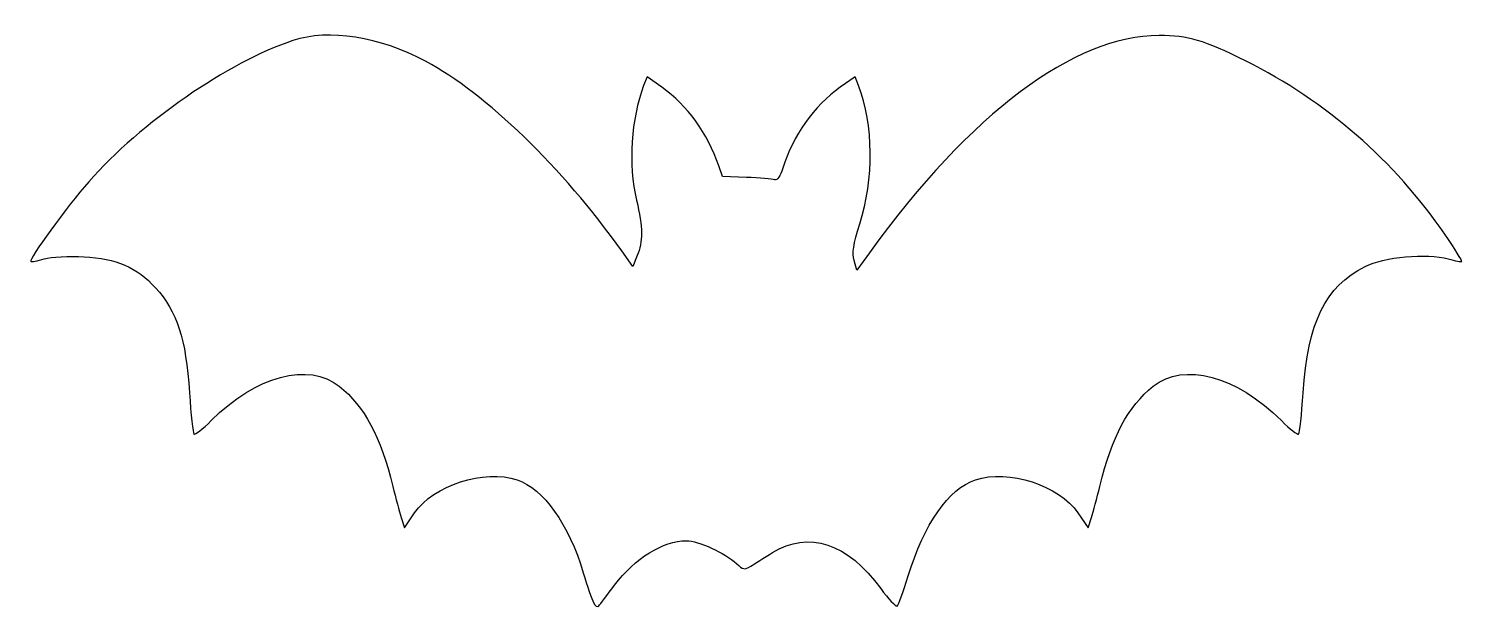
# Model space of a CAD drawing. Header units: centimetres. Extents: x -5.9 to 5.9, y -2.4 to 2.4.
import ezdxf

# ---------------------------------------------------------------- set-up
doc = ezdxf.new("R2010")
doc.units = ezdxf.units.CM
doc.header["$MEASUREMENT"] = 0
doc.layers.add('Layer 1', color=7, linetype='Continuous')

msp = doc.modelspace()

# ---------------------------------------------------------------- linework, layer by layer
at = {"layer": 'Layer 1'}
msp.add_open_spline([(-1.26363, -2.33223), (-1.27751, -2.3052), (-1.31545, -2.19421), (-1.34794, -2.08558), (-1.34794, -2.08558), (-1.4679, -1.68459), (-1.67897, -1.38751), (-1.89443, -1.3164), (-1.89443, -1.3164), (-2.17002, -1.22545), (-2.58624, -1.35991), (-2.74278, -1.59047), (-2.74278, -1.59047), (-2.74278, -1.59047), (-2.82673, -1.71412), (-2.82673, -1.71412), (-2.82673, -1.71412), (-2.82673, -1.71412), (-2.85392, -1.62819), (-2.85392, -1.62819), (-2.85392, -1.62819), (-2.86887, -1.58092), (-2.90017, -1.46486), (-2.92347, -1.37027), (-2.92347, -1.37027), (-3.02568, -0.95528), (-3.15655, -0.71037), (-3.36632, -0.54151), (-3.36632, -0.54151), (-3.61813, -0.33882), (-4.05703, -0.45681), (-4.42608, -0.82641), (-4.42608, -0.82641), (-4.49584, -0.89628), (-4.5599, -0.94646), (-4.56843, -0.93792), (-4.56843, -0.93792), (-4.57697, -0.92939), (-4.59374, -0.77612), (-4.6057, -0.59733), (-4.6057, -0.59733), (-4.63635, -0.13913), (-4.7043, 0.07072), (-4.88775, 0.27378), (-4.88775, 0.27378), (-5.03905, 0.44124), (-5.21053, 0.51554), (-5.4771, 0.52913), (-5.4771, 0.52913), (-5.60104, 0.53544), (-5.7492, 0.5277), (-5.80634, 0.51193), (-5.80634, 0.51193), (-5.86347, 0.49615), (-5.91373, 0.48675), (-5.91802, 0.49104), (-5.91802, 0.49104), (-5.93543, 0.50845), (-5.61693, 0.94632), (-5.43862, 1.15009), (-5.43862, 1.15009), (-5.01093, 1.63886), (-4.2835, 2.142), (-3.7493, 2.31852), (-3.7493, 2.31852), (-3.45147, 2.41693), (-3.03486, 2.35194), (-2.65179, 2.14729), (-2.65179, 2.14729), (-2.15439, 1.88157), (-1.51851, 1.26623), (-1.03058, 0.57846), (-1.03058, 0.57846), (-1.03058, 0.57846), (-0.9396, 0.45022), (-0.9396, 0.45022), (-0.9396, 0.45022), (-0.9396, 0.45022), (-0.90197, 0.53878), (-0.90197, 0.53878), (-0.90197, 0.53878), (-0.85275, 0.6546), (-0.85419, 0.77137), (-0.90763, 0.99775), (-0.90763, 0.99775), (-0.97727, 1.2928), (-0.95358, 1.67419), (-0.84878, 1.94529), (-0.84878, 1.94529), (-0.84878, 1.94529), (-0.82002, 2.01972), (-0.82002, 2.01972), (-0.82002, 2.01972), (-0.82002, 2.01972), (-0.69756, 1.93206), (-0.69756, 1.93206), (-0.69756, 1.93206), (-0.48658, 1.78104), (-0.32041, 1.55133), (-0.22702, 1.2816), (-0.22702, 1.2816), (-0.22702, 1.2816), (-0.19653, 1.19351), (-0.19653, 1.19351), (-0.19653, 1.19351), (-0.19653, 1.19351), (0.00108, 1.18592), (0.00108, 1.18592), (0.00108, 1.18592), (0.10976, 1.18174), (0.21477, 1.17342), (0.23443, 1.16741), (0.23443, 1.16741), (0.25723, 1.16045), (0.28205, 1.19487), (0.30289, 1.26233), (0.30289, 1.26233), (0.38618, 1.53191), (0.55885, 1.77561), (0.77742, 1.93206), (0.77742, 1.93206), (0.77742, 1.93206), (0.89987, 2.01972), (0.89987, 2.01972), (0.89987, 2.01972), (0.89987, 2.01972), (0.92866, 1.94529), (0.92866, 1.94529), (0.92866, 1.94529), (1.05378, 1.62185), (1.05784, 1.1751), (0.93906, 0.80148), (0.93906, 0.80148), (0.88525, 0.63222), (0.87377, 0.55954), (0.89123, 0.49867), (0.89123, 0.49867), (0.89123, 0.49867), (0.9142, 0.41857), (0.9142, 0.41857), (0.9142, 0.41857), (0.9142, 0.41857), (1.01848, 0.56264), (1.01848, 0.56264), (1.01848, 0.56264), (1.85518, 1.71852), (2.71088, 2.36035), (3.41523, 2.36035), (3.41523, 2.36035), (3.6589, 2.36035), (3.78106, 2.32427), (4.13427, 2.14795), (4.13427, 2.14795), (4.79411, 1.81858), (5.36192, 1.32376), (5.77811, 0.71543), (5.77811, 0.71543), (5.85961, 0.5963), (5.92278, 0.49532), (5.9185, 0.49104), (5.9185, 0.49104), (5.91421, 0.48675), (5.86395, 0.49615), (5.80682, 0.51193), (5.80682, 0.51193), (5.62915, 0.56099), (5.27313, 0.52838), (5.11825, 0.44887), (5.11825, 0.44887), (4.78704, 0.27883), (4.64544, -0.01045), (4.60618, -0.59733), (4.60618, -0.59733), (4.59422, -0.77612), (4.57745, -0.92939), (4.56891, -0.93792), (4.56891, -0.93792), (4.56038, -0.94646), (4.49632, -0.89628), (4.42656, -0.82641), (4.42656, -0.82641), (4.05751, -0.45681), (3.61861, -0.33882), (3.3668, -0.54151), (3.3668, -0.54151), (3.15703, -0.71037), (3.02616, -0.95528), (2.92395, -1.37027), (2.92395, -1.37027), (2.90065, -1.46486), (2.86935, -1.58092), (2.8544, -1.62819), (2.8544, -1.62819), (2.8544, -1.62819), (2.82721, -1.71412), (2.82721, -1.71412), (2.82721, -1.71412), (2.82721, -1.71412), (2.74326, -1.59047), (2.74326, -1.59047), (2.74326, -1.59047), (2.58672, -1.35991), (2.1705, -1.22545), (1.89491, -1.3164), (1.89491, -1.3164), (1.67342, -1.3895), (1.47101, -1.68051), (1.33773, -2.11747), (1.33773, -2.11747), (1.29909, -2.24416), (1.25839, -2.35343), (1.2473, -2.36029), (1.2473, -2.36029), (1.23621, -2.36714), (1.17577, -2.30222), (1.113, -2.21602), (1.113, -2.21602), (0.83945, -1.84038), (0.51436, -1.73224), (0.21714, -1.91802), (0.21714, -1.91802), (0.14878, -1.96075), (0.0676, -2.01167), (0.03674, -2.03117), (0.03674, -2.03117), (-0.0125, -2.0623), (-0.0269, -2.05961), (-0.08097, -2.00924), (-0.08097, -2.00924), (-0.17552, -1.92116), (-0.39692, -1.82006), (-0.49528, -1.82006), (-0.49528, -1.82006), (-0.68665, -1.82006), (-0.92326, -1.96626), (-1.08882, -2.18681), (-1.08882, -2.18681), (-1.15042, -2.26886), (-1.20927, -2.34621), (-1.21961, -2.35869), (-1.21961, -2.35869), (-1.22994, -2.37116), (-1.24975, -2.35926), (-1.26363, -2.33223)], degree=3, knots=[0, 0, 0, 0, 0.01612903, 0.01612903, 0.01612903, 0.01612903, 0.03225806, 0.03225806, 0.03225806, 0.03225806, 0.0483871, 0.0483871, 0.0483871, 0.0483871, 0.06451613, 0.06451613, 0.06451613, 0.06451613, 0.08064516, 0.08064516, 0.08064516, 0.08064516, 0.09677419, 0.09677419, 0.09677419, 0.09677419, 0.11290323, 0.11290323, 0.11290323, 0.11290323, 0.12903226, 0.12903226, 0.12903226, 0.12903226, 0.14516129, 0.14516129, 0.14516129, 0.14516129, 0.16129032, 0.16129032, 0.16129032, 0.16129032, 0.17741935, 0.17741935, 0.17741935, 0.17741935, 0.19354839, 0.19354839, 0.19354839, 0.19354839, 0.20967742, 0.20967742, 0.20967742, 0.20967742, 0.22580645, 0.22580645, 0.22580645, 0.22580645, 0.24193548, 0.24193548, 0.24193548, 0.24193548, 0.25806452, 0.25806452, 0.25806452, 0.25806452, 0.27419355, 0.27419355, 0.27419355, 0.27419355, 0.29032258, 0.29032258, 0.29032258, 0.29032258, 0.30645161, 0.30645161, 0.30645161, 0.30645161, 0.32258065, 0.32258065, 0.32258065, 0.32258065, 0.33870968, 0.33870968, 0.33870968, 0.33870968, 0.35483871, 0.35483871, 0.35483871, 0.35483871, 0.37096774, 0.37096774, 0.37096774, 0.37096774, 0.38709677, 0.38709677, 0.38709677, 0.38709677, 0.40322581, 0.40322581, 0.40322581, 0.40322581, 0.41935484, 0.41935484, 0.41935484, 0.41935484, 0.43548387, 0.43548387, 0.43548387, 0.43548387, 0.4516129, 0.4516129, 0.4516129, 0.4516129, 0.46774194, 0.46774194, 0.46774194, 0.46774194, 0.48387097, 0.48387097, 0.48387097, 0.48387097, 0.5, 0.5, 0.5, 0.5, 0.51612903, 0.51612903, 0.51612903, 0.51612903, 0.53225806, 0.53225806, 0.53225806, 0.53225806, 0.5483871, 0.5483871, 0.5483871, 0.5483871, 0.56451613, 0.56451613, 0.56451613, 0.56451613, 0.58064516, 0.58064516, 0.58064516, 0.58064516, 0.59677419, 0.59677419, 0.59677419, 0.59677419, 0.61290323, 0.61290323, 0.61290323, 0.61290323, 0.62903226, 0.62903226, 0.62903226, 0.62903226, 0.64516129, 0.64516129, 0.64516129, 0.64516129, 0.66129032, 0.66129032, 0.66129032, 0.66129032, 0.67741935, 0.67741935, 0.67741935, 0.67741935, 0.69354839, 0.69354839, 0.69354839, 0.69354839, 0.70967742, 0.70967742, 0.70967742, 0.70967742, 0.72580645, 0.72580645, 0.72580645, 0.72580645, 0.74193548, 0.74193548, 0.74193548, 0.74193548, 0.75806452, 0.75806452, 0.75806452, 0.75806452, 0.77419355, 0.77419355, 0.77419355, 0.77419355, 0.79032258, 0.79032258, 0.79032258, 0.79032258, 0.80645161, 0.80645161, 0.80645161, 0.80645161, 0.82258065, 0.82258065, 0.82258065, 0.82258065, 0.83870968, 0.83870968, 0.83870968, 0.83870968, 0.85483871, 0.85483871, 0.85483871, 0.85483871, 0.87096774, 0.87096774, 0.87096774, 0.87096774, 0.88709677, 0.88709677, 0.88709677, 0.88709677, 0.90322581, 0.90322581, 0.90322581, 0.90322581, 0.91935484, 0.91935484, 0.91935484, 0.91935484, 0.93548387, 0.93548387, 0.93548387, 0.93548387, 0.9516129, 0.9516129, 0.9516129, 0.9516129, 0.96774194, 0.96774194, 0.96774194, 0.96774194, 1, 1, 1, 1], dxfattribs=at)

doc.saveas('drawing.dxf')
